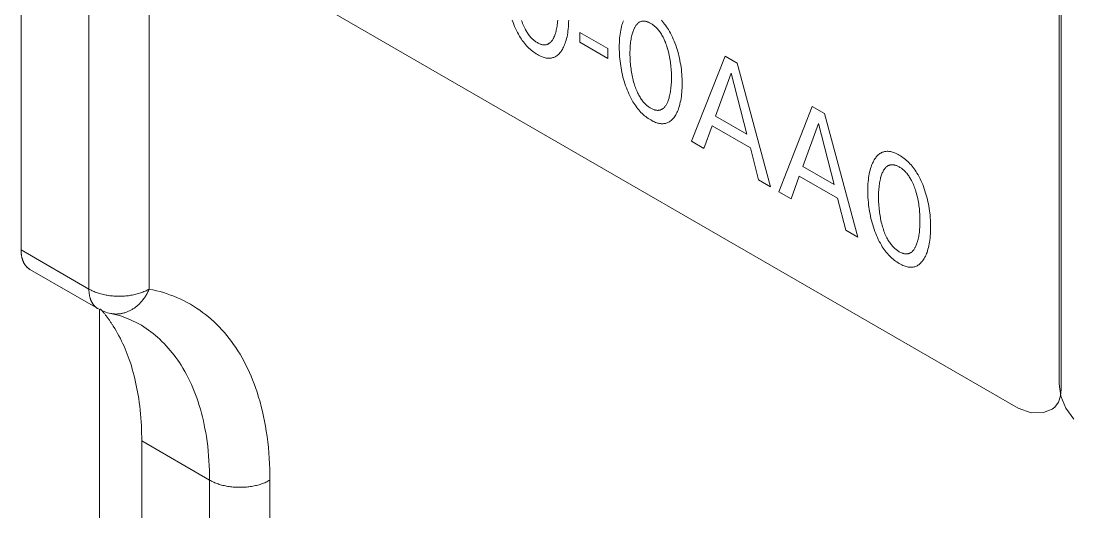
# Model space of a CAD drawing. Header units: inches. Extents: x 67248 to 85686, y -40174 to -31152.
# Drawn here: x 82455.89 to 82469.21, y -33417.99 to -33411.78 of the extents above; entities that cross this region are included whole.
import ezdxf

# ---------------------------------------------------------------- set-up
doc = ezdxf.new("R2010")
doc.units = ezdxf.units.IN
doc.header["$MEASUREMENT"] = 0

# ---------------------------------------------------------------- blocks, each defined once
blk = doc.blocks.new('ET200S')
at = {"lineweight": 0}
for p, q in [((64.727, -33.379), (64.727, 36.932)), ((65.434, -33.379), (65.434, 36.932)), ((76.1, 30.994), (76.1, -34.49)), ((76.122, -34.556), (76.122, 30.927)), ((63.931, -23.471), (63.931, -32.92)), ((65.719, -29.06), (75.619, -34.775)), ((70.48, -30.372), (70.809, -30.562)), ((70.48, -30.488), (70.48, -30.372)), ((70.809, -30.678), (70.48, -30.488)), ((70.809, -30.562), (70.809, -30.678)), ((71.792, -31.647), (72.183, -30.649)), ((72.183, -30.649), (72.327, -30.732)), ((72.327, -30.732), (72.718, -32.183)), ((72.256, -30.849), (72.073, -31.352)), ((72.439, -31.563), (72.256, -30.849)), ((72.814, -32.238), (73.206, -31.239)), ((73.206, -31.239), (73.349, -31.322)), ((73.349, -31.322), (73.741, -32.773)), ((72.031, -31.466), (71.936, -31.731)), ((72.48, -31.726), (72.031, -31.466)), ((72.073, -31.352), (72.439, -31.563)), ((73.278, -31.439), (73.095, -31.942)), ((73.461, -32.153), (73.278, -31.439)), ((71.936, -31.731), (71.792, -31.647)), ((72.576, -32.101), (72.48, -31.726)), ((73.095, -31.942), (73.461, -32.153)), ((73.053, -32.057), (72.959, -32.321)), ((73.503, -32.316), (73.053, -32.057)), ((72.718, -32.183), (72.576, -32.101)), ((72.959, -32.321), (72.814, -32.238)), ((73.599, -32.691), (73.503, -32.316)), ((73.741, -32.773), (73.599, -32.691)), ((64.727, -33.379), (63.931, -32.92)), ((64.83, -33.608), (64.035, -33.149)), ((64.83, -33.608), (64.886, -33.636)), ((64.851, -38.672), (64.851, -33.618)), ((64.886, -33.636), (64.944, -33.656)), ((64.944, -33.656), (64.985, -33.666)), ((64.985, -33.666), (64.985, -33.666)), ((64.985, -33.666), (65.098, -33.694)), ((65.098, -33.694), (65.207, -33.734)), ((65.207, -33.734), (65.313, -33.787)), ((76.12, -34.635), (76.1, -34.49)), ((76.116, -34.632), (76.122, -34.556)), ((76.092, -34.705), (76.116, -34.632)), ((76.18, -34.776), (76.12, -34.635)), ((75.771, -34.83), (75.619, -34.775)), ((76.019, -34.785), (75.916, -34.825)), ((76.019, -34.785), (76.048, -34.764)), ((76.048, -34.764), (76.092, -34.705)), ((76.273, -34.902), (76.18, -34.776)), ((75.916, -34.825), (75.771, -34.83)), ((66.141, -35.618), (65.346, -35.158)), ((65.346, -35.158), (65.346, -36.85)), ((66.141, -37.309), (66.141, -35.618)), ((66.848, -37.309), (66.848, -35.618))]:
    blk.add_line(p, q, dxfattribs=at)
for points in [[(70.268, -30.584), (70.276, -30.571), (70.283, -30.558), (70.29, -30.544), (70.297, -30.53), (70.303, -30.515), (70.309, -30.5), (70.314, -30.484), (70.32, -30.464), (70.326, -30.443), (70.331, -30.422), (70.335, -30.401), (70.339, -30.379), (70.342, -30.357), (70.345, -30.332), (70.347, -30.306), (70.349, -30.281), (70.35, -30.254), (70.351, -30.228)], [(69.689, -30.229), (69.698, -30.255), (69.707, -30.279), (69.717, -30.302), (69.727, -30.325), (69.738, -30.349), (69.749, -30.372), (69.762, -30.394), (69.775, -30.417), (69.785, -30.434), (69.796, -30.45), (69.807, -30.467), (69.819, -30.483), (69.831, -30.499), (69.844, -30.514), (69.856, -30.528), (69.869, -30.542), (69.883, -30.556), (69.897, -30.568), (69.911, -30.581), (69.925, -30.592), (69.94, -30.603), (69.954, -30.613), (69.969, -30.622), (69.983, -30.631), (69.998, -30.639), (70.012, -30.647), (70.027, -30.653), (70.041, -30.659), (70.053, -30.663), (70.064, -30.667), (70.075, -30.67), (70.086, -30.672), (70.097, -30.674), (70.108, -30.675), (70.118, -30.675), (70.128, -30.675), (70.138, -30.674), (70.148, -30.673), (70.157, -30.671), (70.166, -30.668), (70.175, -30.665), (70.184, -30.662), (70.192, -30.658), (70.202, -30.652), (70.212, -30.646), (70.221, -30.638), (70.23, -30.631), (70.238, -30.622), (70.246, -30.613), (70.254, -30.604), (70.261, -30.594), (70.268, -30.584)], [(70.222, -30.229), (70.221, -30.248), (70.219, -30.265), (70.217, -30.282), (70.214, -30.299), (70.211, -30.315), (70.208, -30.331), (70.205, -30.347), (70.202, -30.359), (70.198, -30.371), (70.195, -30.383), (70.191, -30.394), (70.187, -30.405), (70.183, -30.416), (70.178, -30.427), (70.175, -30.434), (70.171, -30.442), (70.167, -30.449), (70.163, -30.456), (70.159, -30.463), (70.154, -30.469), (70.149, -30.475), (70.144, -30.481), (70.139, -30.487), (70.134, -30.492), (70.128, -30.497), (70.123, -30.5), (70.119, -30.503), (70.114, -30.506), (70.109, -30.509), (70.103, -30.511), (70.098, -30.513), (70.093, -30.515), (70.087, -30.516), (70.081, -30.517), (70.075, -30.518), (70.069, -30.519), (70.063, -30.519), (70.057, -30.518), (70.05, -30.517), (70.044, -30.516), (70.037, -30.515), (70.031, -30.513), (70.024, -30.511), (70.016, -30.508), (70.008, -30.505), (70, -30.501), (69.991, -30.497), (69.983, -30.492), (69.975, -30.487), (69.967, -30.482), (69.959, -30.476), (69.95, -30.47), (69.942, -30.464), (69.934, -30.457), (69.926, -30.45), (69.919, -30.443), (69.911, -30.435), (69.904, -30.427), (69.895, -30.417), (69.887, -30.407), (69.88, -30.397), (69.872, -30.386), (69.865, -30.375), (69.858, -30.364), (69.851, -30.353), (69.845, -30.341), (69.839, -30.33), (69.831, -30.314), (69.823, -30.298), (69.817, -30.282), (69.81, -30.266), (69.804, -30.25), (69.799, -30.234)], [(71.597, -31.351), (71.605, -31.338), (71.612, -31.325), (71.619, -31.311), (71.626, -31.297), (71.632, -31.282), (71.638, -31.267), (71.643, -31.251), (71.649, -31.231), (71.655, -31.211), (71.659, -31.19), (71.664, -31.168), (71.668, -31.146), (71.671, -31.124), (71.674, -31.099), (71.676, -31.073), (71.678, -31.048), (71.679, -31.022), (71.68, -30.995), (71.68, -30.968), (71.68, -30.942), (71.679, -30.915), (71.678, -30.888), (71.676, -30.861), (71.674, -30.833), (71.671, -30.805), (71.667, -30.779), (71.664, -30.753), (71.659, -30.727), (71.654, -30.701), (71.649, -30.674), (71.642, -30.647), (71.636, -30.622), (71.629, -30.597), (71.622, -30.572), (71.613, -30.547), (71.605, -30.521), (71.595, -30.496), (71.586, -30.473), (71.577, -30.45), (71.567, -30.427), (71.556, -30.405), (71.545, -30.382), (71.532, -30.36), (71.52, -30.339), (71.509, -30.322), (71.498, -30.305), (71.487, -30.289), (71.475, -30.274), (71.463, -30.258), (71.451, -30.244), (71.438, -30.229)], [(70.992, -30.237), (70.987, -30.251), (70.982, -30.266), (70.975, -30.285), (70.97, -30.305), (70.965, -30.326), (70.96, -30.347), (70.957, -30.369), (70.953, -30.391), (70.95, -30.415), (70.948, -30.44), (70.946, -30.466), (70.945, -30.491), (70.944, -30.517), (70.944, -30.544), (70.944, -30.571), (70.945, -30.598), (70.946, -30.625), (70.948, -30.653), (70.95, -30.681), (70.953, -30.71), (70.956, -30.736), (70.96, -30.762), (70.964, -30.789), (70.969, -30.815), (70.975, -30.842), (70.981, -30.869), (70.987, -30.895), (70.994, -30.92), (71.001, -30.945), (71.009, -30.971), (71.018, -30.997), (71.027, -31.022), (71.036, -31.046), (71.046, -31.069), (71.056, -31.093), (71.067, -31.116), (71.078, -31.139), (71.09, -31.161), (71.103, -31.184), (71.114, -31.201), (71.125, -31.218), (71.136, -31.234), (71.148, -31.25), (71.16, -31.266), (71.172, -31.281), (71.185, -31.295), (71.198, -31.309), (71.212, -31.323), (71.226, -31.336), (71.24, -31.348), (71.254, -31.359), (71.268, -31.37), (71.283, -31.38), (71.297, -31.39), (71.312, -31.398), (71.327, -31.406), (71.341, -31.414), (71.356, -31.42), (71.37, -31.426), (71.382, -31.43), (71.393, -31.434), (71.404, -31.437), (71.415, -31.439), (71.426, -31.441), (71.436, -31.442), (71.447, -31.442), (71.457, -31.442), (71.467, -31.441), (71.476, -31.44), (71.486, -31.438), (71.495, -31.435), (71.504, -31.432), (71.513, -31.429), (71.521, -31.425), (71.531, -31.419), (71.541, -31.413), (71.55, -31.406), (71.559, -31.398), (71.567, -31.389), (71.575, -31.381), (71.583, -31.371), (71.59, -31.361), (71.597, -31.351)], [(71.117, -30.969), (71.112, -30.95), (71.107, -30.932), (71.102, -30.913), (71.098, -30.895), (71.094, -30.876), (71.09, -30.858), (71.087, -30.838), (71.084, -30.819), (71.081, -30.799), (71.078, -30.78), (71.076, -30.76), (71.074, -30.741), (71.073, -30.72), (71.071, -30.699), (71.07, -30.679), (71.07, -30.658), (71.069, -30.638), (71.069, -30.618), (71.069, -30.598), (71.07, -30.578), (71.07, -30.559), (71.071, -30.54), (71.073, -30.521), (71.074, -30.502), (71.076, -30.485), (71.079, -30.469), (71.081, -30.452), (71.084, -30.436), (71.087, -30.421), (71.091, -30.405), (71.094, -30.393), (71.097, -30.382), (71.101, -30.37), (71.105, -30.359), (71.109, -30.348), (71.113, -30.337), (71.118, -30.327), (71.121, -30.32), (71.125, -30.313), (71.129, -30.306), (71.133, -30.299), (71.137, -30.293), (71.142, -30.286), (71.147, -30.28), (71.152, -30.275), (71.157, -30.27), (71.162, -30.265), (71.168, -30.26), (71.173, -30.257), (71.178, -30.253), (71.184, -30.25), (71.189, -30.248), (71.195, -30.246), (71.201, -30.244), (71.207, -30.242), (71.213, -30.241), (71.219, -30.24), (71.226, -30.24), (71.233, -30.24), (71.239, -30.24), (71.245, -30.241), (71.252, -30.242), (71.258, -30.244), (71.265, -30.246), (71.271, -30.248), (71.279, -30.251), (71.287, -30.254), (71.296, -30.258), (71.304, -30.262), (71.312, -30.266), (71.32, -30.271), (71.328, -30.277), (71.337, -30.282), (71.345, -30.288), (71.353, -30.295), (71.361, -30.301), (71.368, -30.308), (71.376, -30.316), (71.384, -30.323), (71.391, -30.331), (71.399, -30.341), (71.407, -30.351), (71.415, -30.361), (71.423, -30.371), (71.43, -30.382), (71.437, -30.393), (71.443, -30.404), (71.45, -30.415), (71.456, -30.426), (71.464, -30.442), (71.471, -30.457), (71.478, -30.473), (71.484, -30.488), (71.49, -30.504), (71.496, -30.52), (71.501, -30.536), (71.506, -30.551), (71.508, -30.556)], [(71.508, -30.556), (71.514, -30.577), (71.519, -30.598), (71.524, -30.619), (71.529, -30.64), (71.533, -30.661), (71.537, -30.68), (71.54, -30.7), (71.543, -30.719), (71.545, -30.738), (71.548, -30.757), (71.549, -30.776), (71.551, -30.797), (71.553, -30.817), (71.554, -30.838), (71.554, -30.858), (71.555, -30.878), (71.555, -30.898), (71.555, -30.918), (71.554, -30.938), (71.554, -30.958), (71.553, -30.977), (71.551, -30.996), (71.549, -31.015), (71.548, -31.032), (71.545, -31.049), (71.543, -31.066), (71.54, -31.082), (71.537, -31.098), (71.533, -31.114), (71.53, -31.126), (71.527, -31.138), (71.524, -31.15), (71.52, -31.161), (71.516, -31.172), (71.511, -31.183), (71.507, -31.194), (71.503, -31.202), (71.5, -31.209), (71.496, -31.216), (71.492, -31.223), (71.487, -31.23), (71.483, -31.236), (71.478, -31.243), (71.473, -31.248), (71.468, -31.254), (71.462, -31.259), (71.457, -31.264), (71.452, -31.267), (71.447, -31.27), (71.442, -31.273), (71.437, -31.276), (71.432, -31.278), (71.427, -31.28), (71.421, -31.282), (71.416, -31.283), (71.41, -31.285), (71.404, -31.285), (71.398, -31.286), (71.392, -31.286), (71.385, -31.285), (71.379, -31.285), (71.373, -31.284), (71.366, -31.282), (71.36, -31.28), (71.353, -31.278), (71.345, -31.275), (71.337, -31.272), (71.328, -31.268), (71.32, -31.264), (71.312, -31.259), (71.304, -31.254), (71.295, -31.249), (71.287, -31.243), (71.279, -31.237), (71.271, -31.231), (71.263, -31.224), (71.255, -31.217), (71.247, -31.21), (71.24, -31.202), (71.232, -31.194), (71.224, -31.184), (71.216, -31.174), (71.208, -31.164), (71.201, -31.153), (71.194, -31.142), (71.187, -31.131), (71.18, -31.12), (71.173, -31.108), (71.167, -31.097), (71.159, -31.081), (71.152, -31.065), (71.145, -31.049), (71.139, -31.033), (71.133, -31.017), (71.127, -31.001), (71.122, -30.985), (71.117, -30.969)], [(74.51, -33.033), (74.518, -33.02), (74.525, -33.007), (74.532, -32.993), (74.539, -32.979), (74.545, -32.964), (74.551, -32.949), (74.556, -32.933), (74.562, -32.913), (74.568, -32.893), (74.573, -32.871), (74.577, -32.85), (74.581, -32.828), (74.584, -32.806), (74.587, -32.781), (74.589, -32.755), (74.591, -32.73), (74.592, -32.703), (74.593, -32.677), (74.593, -32.65), (74.593, -32.624), (74.592, -32.597), (74.591, -32.57), (74.589, -32.542), (74.587, -32.515), (74.584, -32.487), (74.581, -32.461), (74.577, -32.435), (74.572, -32.409), (74.567, -32.382), (74.562, -32.356), (74.556, -32.329), (74.549, -32.304), (74.542, -32.279), (74.535, -32.254), (74.527, -32.229), (74.518, -32.203), (74.509, -32.178), (74.5, -32.155), (74.49, -32.132), (74.48, -32.109), (74.469, -32.087), (74.458, -32.064), (74.446, -32.042), (74.433, -32.02), (74.422, -32.004), (74.411, -31.987), (74.4, -31.971), (74.388, -31.955), (74.376, -31.94), (74.364, -31.925), (74.351, -31.911), (74.338, -31.898), (74.325, -31.884), (74.311, -31.872), (74.297, -31.86), (74.283, -31.848), (74.269, -31.838), (74.254, -31.828), (74.24, -31.818), (74.225, -31.809), (74.211, -31.801), (74.196, -31.794), (74.182, -31.788), (74.168, -31.782), (74.156, -31.778), (74.145, -31.774), (74.134, -31.771), (74.123, -31.769), (74.112, -31.767), (74.102, -31.766), (74.092, -31.765), (74.082, -31.765), (74.072, -31.766), (74.062, -31.767), (74.053, -31.769), (74.044, -31.771), (74.035, -31.774), (74.026, -31.777), (74.018, -31.781), (74.008, -31.786), (73.998, -31.792), (73.989, -31.799), (73.98, -31.806), (73.972, -31.814), (73.964, -31.822), (73.956, -31.831), (73.949, -31.841), (73.942, -31.851), (73.939, -31.854)], [(73.939, -31.854), (73.932, -31.866), (73.924, -31.879), (73.918, -31.892), (73.911, -31.905), (73.905, -31.919), (73.9, -31.933), (73.895, -31.948), (73.888, -31.967), (73.883, -31.987), (73.878, -32.008), (73.874, -32.029), (73.87, -32.051), (73.866, -32.073), (73.864, -32.097), (73.861, -32.122), (73.859, -32.147), (73.858, -32.173), (73.857, -32.199), (73.857, -32.225), (73.857, -32.252), (73.858, -32.28), (73.859, -32.307), (73.861, -32.335), (73.863, -32.363), (73.866, -32.392), (73.87, -32.418), (73.873, -32.444), (73.878, -32.471), (73.883, -32.497), (73.888, -32.524), (73.894, -32.551), (73.9, -32.576), (73.907, -32.602), (73.915, -32.627), (73.923, -32.653), (73.931, -32.678), (73.94, -32.704), (73.949, -32.728), (73.959, -32.751), (73.969, -32.774), (73.98, -32.798), (73.991, -32.821), (74.004, -32.843), (74.016, -32.866), (74.027, -32.883), (74.038, -32.899), (74.049, -32.916), (74.061, -32.932), (74.073, -32.948), (74.086, -32.963), (74.098, -32.977), (74.111, -32.991), (74.125, -33.005), (74.139, -33.017), (74.153, -33.03), (74.167, -33.041), (74.182, -33.052), (74.196, -33.062), (74.211, -33.071), (74.225, -33.08), (74.24, -33.088), (74.254, -33.096), (74.269, -33.102), (74.283, -33.108), (74.295, -33.112), (74.306, -33.116), (74.317, -33.119), (74.328, -33.121), (74.339, -33.123), (74.35, -33.124), (74.36, -33.124), (74.37, -33.124), (74.38, -33.123), (74.39, -33.122), (74.399, -33.12), (74.408, -33.117), (74.417, -33.114), (74.426, -33.111), (74.434, -33.107), (74.444, -33.101), (74.454, -33.095), (74.463, -33.087), (74.472, -33.08), (74.48, -33.071), (74.488, -33.062), (74.496, -33.053), (74.503, -33.043), (74.51, -33.033)], [(74.03, -32.651), (74.025, -32.632), (74.02, -32.614), (74.015, -32.595), (74.011, -32.577), (74.007, -32.558), (74.004, -32.54), (74, -32.52), (73.997, -32.501), (73.994, -32.481), (73.992, -32.462), (73.989, -32.442), (73.988, -32.423), (73.986, -32.402), (73.985, -32.381), (73.984, -32.36), (73.983, -32.34), (73.982, -32.32), (73.982, -32.299), (73.982, -32.28), (73.983, -32.26), (73.984, -32.241), (73.985, -32.222), (73.986, -32.203), (73.988, -32.184), (73.99, -32.167), (73.992, -32.15), (73.994, -32.134), (73.997, -32.118), (74, -32.102), (74.004, -32.087), (74.007, -32.075), (74.01, -32.063), (74.014, -32.052), (74.018, -32.041), (74.022, -32.03), (74.026, -32.019), (74.031, -32.009), (74.035, -32.002), (74.038, -31.995), (74.042, -31.988), (74.046, -31.981), (74.051, -31.974), (74.055, -31.968), (74.06, -31.962), (74.065, -31.957), (74.07, -31.951), (74.075, -31.947), (74.081, -31.942), (74.086, -31.938), (74.091, -31.935), (74.097, -31.932), (74.102, -31.93), (74.108, -31.927), (74.114, -31.926), (74.12, -31.924), (74.126, -31.923), (74.133, -31.922), (74.139, -31.922), (74.146, -31.922), (74.152, -31.922), (74.158, -31.923), (74.165, -31.924), (74.171, -31.926), (74.178, -31.927), (74.184, -31.93), (74.192, -31.932), (74.201, -31.936), (74.209, -31.94), (74.217, -31.944), (74.225, -31.948), (74.233, -31.953), (74.242, -31.959), (74.25, -31.964), (74.258, -31.97), (74.266, -31.977), (74.274, -31.983), (74.282, -31.99), (74.289, -31.998), (74.297, -32.005), (74.304, -32.013), (74.313, -32.023), (74.321, -32.032), (74.328, -32.043), (74.336, -32.053), (74.343, -32.064), (74.35, -32.075), (74.357, -32.086), (74.363, -32.097), (74.369, -32.108), (74.377, -32.124), (74.384, -32.139), (74.391, -32.155), (74.397, -32.17), (74.403, -32.186), (74.409, -32.202), (74.414, -32.217), (74.419, -32.233), (74.421, -32.238)], [(74.421, -32.238), (74.427, -32.259), (74.432, -32.28), (74.438, -32.301), (74.442, -32.322), (74.446, -32.342), (74.45, -32.362), (74.453, -32.381), (74.456, -32.401), (74.459, -32.42), (74.461, -32.439), (74.463, -32.458), (74.464, -32.479), (74.466, -32.499), (74.467, -32.52), (74.467, -32.54), (74.468, -32.56), (74.468, -32.58), (74.468, -32.6), (74.467, -32.62), (74.467, -32.639), (74.466, -32.659), (74.464, -32.678), (74.463, -32.697), (74.461, -32.714), (74.459, -32.731), (74.456, -32.748), (74.453, -32.764), (74.45, -32.78), (74.447, -32.796), (74.444, -32.808), (74.44, -32.82), (74.437, -32.832), (74.433, -32.843), (74.429, -32.854), (74.425, -32.865), (74.42, -32.876), (74.416, -32.883), (74.413, -32.891), (74.409, -32.898), (74.405, -32.905), (74.4, -32.912), (74.396, -32.918), (74.391, -32.924), (74.386, -32.93), (74.381, -32.936), (74.376, -32.941), (74.37, -32.946), (74.365, -32.949), (74.36, -32.952), (74.356, -32.955), (74.35, -32.958), (74.345, -32.96), (74.34, -32.962), (74.334, -32.964), (74.329, -32.965), (74.323, -32.966), (74.317, -32.967), (74.311, -32.968), (74.305, -32.968), (74.299, -32.967), (74.292, -32.966), (74.286, -32.965), (74.279, -32.964), (74.273, -32.962), (74.266, -32.96), (74.258, -32.957), (74.25, -32.954), (74.242, -32.95), (74.233, -32.946), (74.225, -32.941), (74.217, -32.936), (74.209, -32.931), (74.2, -32.925), (74.192, -32.919), (74.184, -32.913), (74.176, -32.906), (74.168, -32.899), (74.161, -32.892), (74.153, -32.884), (74.145, -32.876), (74.137, -32.866), (74.129, -32.856), (74.122, -32.846), (74.114, -32.835), (74.107, -32.824), (74.1, -32.813), (74.093, -32.802), (74.087, -32.79), (74.081, -32.779), (74.073, -32.763), (74.065, -32.747), (74.058, -32.731), (74.052, -32.715), (74.046, -32.699), (74.04, -32.683), (74.035, -32.667), (74.03, -32.651)], [(63.931, -32.92), (63.931, -32.926), (63.932, -32.932), (63.932, -32.939), (63.932, -32.945), (63.932, -32.951), (63.933, -32.957), (63.934, -32.964), (63.934, -32.97), (63.935, -32.976), (63.936, -32.982), (63.937, -32.988), (63.938, -32.995), (63.939, -33.001), (63.941, -33.007), (63.942, -33.013), (63.943, -33.018), (63.945, -33.023), (63.946, -33.028), (63.948, -33.033), (63.949, -33.037), (63.951, -33.042), (63.953, -33.047), (63.955, -33.052), (63.956, -33.057), (63.959, -33.061), (63.961, -33.066), (63.963, -33.07), (63.965, -33.075), (63.968, -33.079), (63.97, -33.084), (63.973, -33.088), (63.975, -33.092), (63.978, -33.095), (63.98, -33.099), (63.983, -33.102), (63.986, -33.106), (63.988, -33.109), (63.991, -33.112), (63.994, -33.116), (63.997, -33.119), (64, -33.122), (64.003, -33.125), (64.006, -33.128), (64.009, -33.131), (64.013, -33.133), (64.016, -33.136), (64.019, -33.139), (64.023, -33.141), (64.027, -33.144), (64.031, -33.146), (64.035, -33.149)], [(64.831, -33.608), (64.827, -33.606), (64.823, -33.603), (64.82, -33.601), (64.816, -33.599), (64.813, -33.596), (64.81, -33.594), (64.806, -33.591), (64.803, -33.588), (64.8, -33.585), (64.797, -33.582), (64.793, -33.579), (64.79, -33.576), (64.787, -33.572), (64.784, -33.569), (64.781, -33.565), (64.778, -33.561), (64.775, -33.558), (64.773, -33.554), (64.77, -33.55), (64.768, -33.546), (64.765, -33.542), (64.763, -33.538), (64.761, -33.534), (64.758, -33.53), (64.756, -33.525), (64.754, -33.521), (64.753, -33.517), (64.751, -33.513), (64.749, -33.508), (64.747, -33.504), (64.746, -33.5), (64.744, -33.494), (64.742, -33.488), (64.74, -33.482), (64.738, -33.476), (64.737, -33.47), (64.735, -33.464), (64.734, -33.458), (64.733, -33.452), (64.732, -33.446), (64.731, -33.44), (64.73, -33.434), (64.729, -33.428), (64.729, -33.422), (64.728, -33.416), (64.728, -33.41), (64.727, -33.404), (64.727, -33.397), (64.727, -33.391), (64.727, -33.385), (64.727, -33.379)], [(65.434, -33.379), (65.422, -33.386), (65.41, -33.392), (65.397, -33.398), (65.385, -33.404), (65.372, -33.409), (65.36, -33.415), (65.347, -33.419), (65.334, -33.424), (65.321, -33.428), (65.307, -33.432), (65.293, -33.436), (65.278, -33.44), (65.263, -33.444), (65.249, -33.447), (65.234, -33.45), (65.219, -33.452), (65.204, -33.455), (65.189, -33.457), (65.174, -33.459), (65.159, -33.46), (65.143, -33.461), (65.127, -33.462), (65.112, -33.463), (65.096, -33.464), (65.08, -33.464), (65.065, -33.464), (65.049, -33.463), (65.033, -33.462), (65.018, -33.461), (65.002, -33.46), (64.987, -33.459), (64.972, -33.457), (64.957, -33.455), (64.942, -33.452), (64.927, -33.45), (64.912, -33.447), (64.897, -33.444), (64.883, -33.44), (64.868, -33.436), (64.853, -33.432), (64.84, -33.428), (64.827, -33.424), (64.814, -33.419), (64.801, -33.415), (64.788, -33.409), (64.776, -33.404), (64.763, -33.398), (64.751, -33.392), (64.739, -33.386), (64.727, -33.379)], [(65.434, -33.379), (65.429, -33.39), (65.424, -33.4), (65.419, -33.411), (65.414, -33.421), (65.408, -33.431), (65.402, -33.442), (65.396, -33.452), (65.39, -33.462), (65.384, -33.471), (65.377, -33.481), (65.37, -33.49), (65.363, -33.5), (65.356, -33.509), (65.349, -33.517), (65.343, -33.525), (65.336, -33.532), (65.329, -33.54), (65.322, -33.547), (65.315, -33.555), (65.307, -33.562), (65.3, -33.569), (65.292, -33.575), (65.284, -33.582), (65.276, -33.588), (65.268, -33.595), (65.259, -33.601), (65.251, -33.606), (65.243, -33.612), (65.235, -33.617), (65.227, -33.622), (65.218, -33.626), (65.21, -33.631), (65.201, -33.635), (65.192, -33.639), (65.184, -33.643), (65.175, -33.647), (65.166, -33.65), (65.157, -33.653), (65.148, -33.656), (65.138, -33.659), (65.129, -33.661), (65.121, -33.663), (65.113, -33.665), (65.104, -33.667), (65.096, -33.668), (65.087, -33.669), (65.079, -33.67), (65.071, -33.671), (65.062, -33.671), (65.054, -33.672), (65.045, -33.672), (65.037, -33.672), (65.028, -33.671), (65.02, -33.671), (65.011, -33.67), (65.003, -33.669), (64.994, -33.667), (64.985, -33.666)], [(66.848, -35.618), (66.848, -35.554), (66.846, -35.49), (66.844, -35.426), (66.84, -35.362), (66.836, -35.298), (66.83, -35.234), (66.823, -35.17), (66.815, -35.106), (66.806, -35.043), (66.796, -34.985), (66.785, -34.928), (66.774, -34.871), (66.761, -34.814), (66.747, -34.757), (66.732, -34.701), (66.716, -34.645), (66.698, -34.589), (66.679, -34.534), (66.663, -34.489), (66.645, -34.444), (66.627, -34.4), (66.608, -34.356), (66.588, -34.312), (66.567, -34.269), (66.545, -34.227), (66.522, -34.185), (66.498, -34.143), (66.472, -34.103), (66.448, -34.065), (66.423, -34.029), (66.397, -33.993), (66.37, -33.957), (66.343, -33.922), (66.314, -33.888), (66.285, -33.855), (66.254, -33.823), (66.223, -33.791), (66.191, -33.761), (66.159, -33.732), (66.127, -33.704), (66.093, -33.678), (66.059, -33.652), (66.025, -33.627), (65.989, -33.603), (65.953, -33.58), (65.917, -33.558), (65.879, -33.537), (65.842, -33.517), (65.803, -33.498), (65.763, -33.481), (65.723, -33.464), (65.683, -33.449), (65.642, -33.434), (65.601, -33.421), (65.56, -33.409), (65.518, -33.398), (65.476, -33.388), (65.434, -33.379)], [(64.861, -33.61), (64.867, -33.617), (64.872, -33.623), (64.878, -33.63), (64.884, -33.637), (64.889, -33.643), (64.895, -33.65), (64.901, -33.657), (64.906, -33.664), (64.912, -33.671), (64.917, -33.678), (64.922, -33.684), (64.928, -33.691), (64.933, -33.698), (64.938, -33.705)], [(64.938, -33.705), (64.944, -33.713), (64.949, -33.72), (64.955, -33.728), (64.96, -33.735), (64.966, -33.743), (64.971, -33.75), (64.976, -33.758), (64.981, -33.766), (64.987, -33.773), (64.992, -33.781), (64.997, -33.789), (65.002, -33.796), (65.007, -33.804), (65.012, -33.812)], [(65.012, -33.812), (65.029, -33.841), (65.047, -33.869), (65.063, -33.899), (65.079, -33.928), (65.095, -33.958), (65.109, -33.988), (65.124, -34.019), (65.138, -34.049), (65.151, -34.08), (65.164, -34.111), (65.176, -34.143), (65.188, -34.174), (65.199, -34.206), (65.212, -34.243), (65.224, -34.28), (65.235, -34.318), (65.246, -34.356), (65.256, -34.394), (65.265, -34.432), (65.274, -34.47), (65.282, -34.508), (65.29, -34.547), (65.297, -34.585), (65.304, -34.624), (65.31, -34.663), (65.316, -34.708), (65.322, -34.752), (65.327, -34.797), (65.332, -34.842), (65.335, -34.887), (65.339, -34.933), (65.341, -34.978), (65.343, -35.023), (65.344, -35.068), (65.345, -35.113), (65.346, -35.158)], [(66.141, -35.618), (66.141, -35.561), (66.139, -35.504), (66.137, -35.447), (66.134, -35.39), (66.13, -35.334), (66.125, -35.277), (66.119, -35.22), (66.112, -35.164), (66.103, -35.107), (66.096, -35.061), (66.087, -35.015), (66.078, -34.97), (66.068, -34.924), (66.058, -34.878), (66.046, -34.833), (66.034, -34.788), (66.02, -34.743), (66.006, -34.699), (65.991, -34.655), (65.976, -34.614), (65.961, -34.575), (65.945, -34.535), (65.928, -34.496), (65.91, -34.458), (65.891, -34.419), (65.871, -34.381), (65.851, -34.344), (65.829, -34.307), (65.807, -34.271), (65.788, -34.241), (65.767, -34.211), (65.747, -34.182), (65.725, -34.153), (65.703, -34.125), (65.68, -34.097), (65.657, -34.07), (65.633, -34.043), (65.608, -34.017), (65.583, -33.992), (65.557, -33.967), (65.531, -33.944), (65.506, -33.922), (65.48, -33.901), (65.453, -33.88), (65.426, -33.86), (65.398, -33.841), (65.37, -33.822), (65.342, -33.804), (65.313, -33.787)], [(66.141, -35.618), (66.153, -35.624), (66.165, -35.631), (66.178, -35.637), (66.19, -35.643), (66.203, -35.648), (66.215, -35.653), (66.228, -35.658), (66.241, -35.663), (66.254, -35.667), (66.268, -35.671), (66.282, -35.675), (66.297, -35.679), (66.312, -35.682), (66.326, -35.685), (66.341, -35.688), (66.356, -35.691), (66.371, -35.693), (66.386, -35.695), (66.401, -35.697), (66.416, -35.699), (66.432, -35.7), (66.448, -35.701), (66.463, -35.702), (66.479, -35.702), (66.495, -35.702), (66.51, -35.702), (66.526, -35.702), (66.542, -35.701), (66.557, -35.7), (66.573, -35.699), (66.588, -35.697), (66.603, -35.695), (66.618, -35.693), (66.633, -35.691), (66.648, -35.688), (66.663, -35.685), (66.678, -35.682), (66.692, -35.679), (66.707, -35.675), (66.722, -35.671), (66.735, -35.667), (66.748, -35.663), (66.761, -35.658), (66.774, -35.653), (66.787, -35.648), (66.799, -35.643), (66.812, -35.637), (66.824, -35.631), (66.836, -35.624), (66.848, -35.618)]]:
    blk.add_lwpolyline(points, dxfattribs=at)

msp = doc.modelspace()

# ---------------------------------------------------------------- block references
at = {"xscale": 1.08, "yscale": 1.08, "zscale": 1.08}
msp.add_blockref('ET200S', (82386.84, -33379.117, 0.332), dxfattribs=at)

doc.saveas('drawing.dxf')
